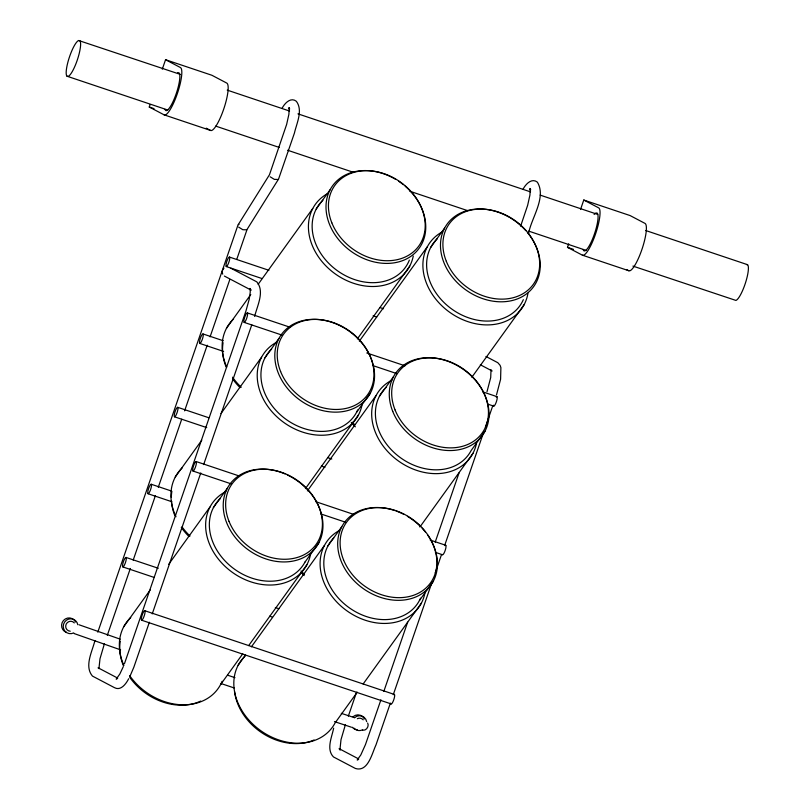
<?xml version="1.0" encoding="UTF-8"?>
<svg xmlns="http://www.w3.org/2000/svg" width="810" height="810" viewBox="0 0 810 810"><rect width="100%" height="100%" fill="white"/><g stroke="black" fill="none" stroke-linecap="round" stroke-linejoin="round"><path stroke-width="1.21" d="M333.659 728.16C331.908 737.039 326.015 749.311 333.477 756.945L355.398 768.467C368.074 772.416 372.063 753.209 375.982 744.917L390.38 703.1M486.992 391.736L490.708 377.541L491.022 369.623M496.5 394.916L500.59 379.272L500.894 367.598L500.074 365.3L497.816 362.708L485.939 356.461M162.294 69.184L165.554 59.717L211.906 75.269L226.79 83.096A25.039 5.548 -71.5 0 1 223.621 109.37A25.039 5.548 -71.5 0 1 210.499 130.42L164.157 114.868L149.263 107.031L150.083 104.672M94.932 640.497C92.37 651.351 84.017 666.154 92.461 676.087L114.382 687.609C120.811 691.254 126.117 683.721 128.668 678.75M97.807 632.144L237.968 225.079L269.467 174.737L286.649 124.396L288.907 114.22L289.19 108.216L289.534 109.34L288.947 107.598L289.626 108.661M104.429 643.677L99.984 658.803L98.972 668.341M107.305 635.323L130.329 568.458M133.204 560.105L155.409 495.629M158.284 487.276L181.713 419.216M184.599 410.862L207.208 345.192M210.084 336.839L229.817 279.521M236.824 259.18L247.09 229.372L278.579 179.03L294.415 133.093C296.612 123.302 303.213 110.444 296.359 101.301C290.709 96.734 284.523 103.457 282.072 108.327M149.364 622.242L133.832 667.258L129.995 676.208M152.24 613.889L200.779 472.929M203.654 464.575L251.778 324.81M254.654 316.447C257.135 305.866 264.971 291.509 256.79 281.85L230.88 268.221M345.445 724.535L341 739.662L339.998 749.199M348.32 716.182L356.542 692.297M520.638 226.132L527.664 205.244L529.932 195.078L530.206 189.074L530.55 190.198L529.963 188.457L530.641 189.51M528.535 233.969C530.823 218.589 546.841 197.802 537.374 182.159C531.724 177.593 525.538 184.315 523.088 189.186M380.923 699.789L365.472 744.562L360.835 754.9L357.2 759.982L358.526 759.395L357.838 759.577M383.808 691.436L407.653 622.181M435.193 542.184L459.037 472.929M393.265 694.747L431.922 582.461M435.213 572.903L441.379 554.982M444.67 545.424L483.752 431.953M485.392 427.174L492.794 405.668M580.527 209.496L583.777 200.029L630.129 215.581L645.023 223.408A25.039 5.548 -71.5 0 1 641.844 249.672A25.039 5.548 -71.5 0 1 628.732 270.722L582.38 255.17L567.486 247.344L568.711 243.8M124.456 663.704L245.977 310.888L249.196 299.305L250.26 292.066L250.006 288.461L250.685 289.818L250.209 289.292M123.353 666.549L119.819 674.042L116.184 679.124L117.511 678.537M226.446 328.323L250.776 294.536M258.157 284.3L312.721 208.545M316.204 209.041L330.085 189.773M175.233 477.05L201.781 440.194M220.958 413.576L261.508 357.271M264.992 357.777L278.873 338.509M123.647 626.849L150.204 589.994M168.632 564.398L209.932 507.07M213.415 507.576L227.296 488.308M357.372 338.863L409.728 266.176M359.346 341.132L427.194 246.939M430.677 247.445L444.548 228.177M356.613 412.209L370.494 392.941M305.421 488.622L358.516 414.912M307.395 490.88L375.982 395.675M379.465 396.181L393.336 376.913M305.036 562.008L318.917 542.74M220.654 684.48L242.777 653.771M248.68 645.58L306.939 564.702M238.12 665.253L245.491 655.017M251.394 646.826L324.395 545.474M327.878 545.97L341.759 526.713M471.835 377.268L524.192 304.58M484.957 431.345L471.086 450.613A53.379 42.353 35.8 0 1 399.664 457.123A53.379 42.353 35.8 0 1 386.157 387.393M419.884 527.016L472.979 453.306M419.499 600.413L433.38 581.145M357.24 692.175L335.117 722.885A56.518 44.834 35.8 0 1 259.504 729.78A56.518 44.834 35.8 0 1 245.217 655.948M363.143 683.984L421.402 603.106M278.195 179.476L274.337 179.374L270.165 176.782M238.353 224.633L239.031 224.36M246.696 229.817L242.838 229.716L238.666 227.124M177.501 72.778L178.747 72.677A20.027 4.435 -71.5 0 1 176.205 93.697A20.027 4.435 -71.5 0 1 165.716 110.535L164.906 109.34M362.799 730.235C366.727 730.833 369.33 725.649 367.649 723.057M78.651 40.5L180.468 74.439M78.661 40.5A18.964 4.202 -71.5 0 0 69.164 57.864A18.964 4.202 -71.5 0 0 67.038 76.241L68.141 76.393A18.964 4.202 -71.5 0 0 77.628 59.029A18.964 4.202 -71.5 0 0 79.765 40.652M746.445 264.536L747.549 264.688A18.964 4.202 -71.5 0 1 745.423 283.065A18.964 4.202 -71.5 0 1 735.926 300.429L632.914 266.085M354.567 717.711L341.293 713.337M351.307 727.178L334.449 721.599M227.225 90.123L289.565 111.041M297.958 113.856L530.55 191.889M540.138 195.099L597.689 214.407M645.641 230.496L747.549 264.688M67.038 76.231L167.741 110.018M215.693 126.107L279.237 147.43M287.631 150.245L353.575 172.368M409.921 191.271L467.471 210.58M528.616 231.083L586.156 250.391M149.263 107.031L154.022 108.631M567.486 247.344L573.429 249.338M229.483 257.074A5.012 1.114 -71.5 0 1 227.893 264.627A5.012 1.114 -71.5 0 1 226.172 263.726A5.012 1.114 -71.5 0 1 229.483 257.074L268.89 270.297M379.951 307.557L383.535 308.762M226.223 266.541L262.045 278.559M373.106 315.819L376.69 317.024M247.374 312.913A5.012 1.114 -71.5 0 1 245.784 320.466A5.012 1.114 -71.5 0 1 244.063 319.555A5.012 1.114 -71.5 0 1 247.374 312.913L290.365 327.341M366.788 352.978L405.01 365.796M482.628 391.837L496.965 396.647M244.114 322.38L282.325 335.198M373.086 365.644L396.971 373.663M487.731 404.109L493.705 406.114M203.006 333.953A5.012 1.114 -71.5 0 1 201.427 341.506A5.012 1.114 -71.5 0 1 199.706 340.595A5.012 1.114 -71.5 0 1 203.006 333.953L223.307 340.767M199.746 343.42L223.631 351.429M177.744 407.329A5.012 1.114 -71.5 0 1 176.155 414.882A5.012 1.114 -71.5 0 1 174.433 413.971A5.012 1.114 -71.5 0 1 177.744 407.329L208.788 417.747M328.212 457.812L331.796 459.017M174.484 416.796L206.732 427.609M321.378 466.074L324.952 467.269M196.192 461.558A5.012 1.114 -71.5 0 1 194.602 469.101A5.012 1.114 -71.5 0 1 192.881 468.2A5.012 1.114 -71.5 0 1 196.192 461.558L239.183 475.976M315.606 501.623L353.828 514.441M430.252 540.078L445.783 545.292M192.932 471.015L231.144 483.843M320.709 513.884L345.789 522.298M435.355 552.349L442.523 554.749M151.247 484.258A5.012 1.114 -71.5 0 1 149.668 491.812A5.012 1.114 -71.5 0 1 147.946 490.911A5.012 1.114 -71.5 0 1 151.247 484.258L171.558 491.073M147.997 493.725L171.882 501.734M126.056 557.452A5.012 1.114 -71.5 0 1 124.467 564.995A5.012 1.114 -71.5 0 1 122.745 564.094A5.012 1.114 -71.5 0 1 126.056 557.452L158.294 568.266M275.329 607.53L278.913 608.735M122.796 566.909L153.839 577.327M269.679 616.187L272.069 616.987M144.828 610.73A5.012 1.114 -71.5 0 1 143.238 618.283A5.012 1.114 -71.5 0 1 141.517 617.372A5.012 1.114 -71.5 0 1 144.828 610.73L394.419 694.464M141.568 620.187L391.159 703.92M120.275 639.181L79.066 624.783M227.792 675.256L234.961 677.666M120.599 649.853L74.226 633.592M220.958 683.519L234.1 687.923M583.777 200.029L598.671 207.856A25.039 5.548 -71.5 0 1 595.492 234.131A25.039 5.548 -71.5 0 1 582.38 255.17M626.606 269.598L628.732 270.722M165.554 59.717L180.448 67.554A25.039 5.548 -71.5 0 1 177.269 93.818A25.039 5.548 -71.5 0 1 164.147 114.868M206.246 128.172L210.499 130.41M480.34 364.773L492.186 371M224.38 276.058L251.161 290.142M358.719 758.96L339.096 748.653L340.24 750.06L339.876 749.23M117.703 678.112L98.081 667.794L99.033 668.635L98.536 668.139M583.129 249.652L583.939 250.837A20.027 4.435 -71.5 0 0 594.429 233.999A20.027 4.435 -71.5 0 0 596.97 212.979L595.725 213.091A20.027 4.435 -71.5 0 0 594.115 214.468M222.72 274.134A5.012 4.88 -62.3 0 1 223.955 268.171M70.217 631.223A5.012 4.88 -62.3 0 1 66.207 624.085A5.012 4.88 -62.3 0 1 74.317 622.92M66.481 632.448A7.503 7.31 -62.3 0 1 63.453 620.5A7.503 7.31 -62.3 0 1 75.553 621.999M73.771 632.894A7.503 7.31 -62.3 0 1 63.706 629.016A7.503 7.31 -62.3 0 1 68.607 619.103A7.503 7.31 -62.3 0 1 77.811 624.723M353.028 716.739A7.472 7.28 -62.3 0 1 364.399 718.926M357.24 729.699A7.472 7.28 -62.3 0 1 352.228 727.228M354.689 717.619A7.472 7.28 -62.3 0 1 366.667 721.639M362.637 729.79A7.472 7.28 -62.3 0 1 353.899 728.109M357.342 718.713A5.012 4.88 -62.3 0 1 363.194 719.837M241.218 387.281A56.518 44.834 35.8 0 1 232.521 377.176M226.709 366.981A56.518 44.834 35.8 0 1 233.543 319.018M413.262 256.071A56.518 44.834 35.8 0 1 334.702 273.507A56.518 44.834 35.8 0 1 327.554 193.62M240.033 387.615A54.26 43.041 35.8 0 1 232.51 378.736M226.081 366.94A54.26 43.041 35.8 0 1 223.084 342.671M409.354 260.101A53.379 42.353 35.8 0 1 338.296 271.35A53.379 42.353 35.8 0 1 322.906 200.252M405.182 186.209A53.379 42.353 35.8 0 1 399.492 261.671A53.379 42.353 35.8 0 1 326.045 208.858A53.379 42.353 35.8 0 1 395.736 179.405M398.672 181.258A53.379 42.353 35.8 0 1 403.39 184.72M354.81 424.825A56.518 44.834 35.8 0 1 352.269 422.172M527.948 293.291A56.518 44.834 35.8 0 1 449.763 312.336A56.518 44.834 35.8 0 1 442.017 232.024M355.337 426.829A54.26 43.041 35.8 0 1 351.267 422.597M523.341 299.649A53.379 42.353 35.8 0 1 452.122 309.298A53.379 42.353 35.8 0 1 437.38 238.656M527.431 232.531A53.379 42.353 35.8 0 1 507.951 301.34A53.379 42.353 35.8 0 1 440.478 244.792A53.379 42.353 35.8 0 1 509.105 217.171M510.199 217.809A53.379 42.353 35.8 0 1 525.791 230.627M190.006 536.007A56.518 44.834 35.8 0 1 181.997 526.875M175.972 516.76A56.518 44.834 35.8 0 1 182.331 467.755M362.272 403.623A56.518 44.834 35.8 0 1 284.087 422.668A56.518 44.834 35.8 0 1 276.342 342.357M188.821 536.352A54.26 43.041 35.8 0 1 181.298 527.472M174.869 515.666A54.26 43.041 35.8 0 1 171.426 500.934M171.325 497.289A54.26 43.041 35.8 0 1 171.872 491.407M357.666 409.981A53.379 42.353 35.8 0 1 286.446 419.631A53.379 42.353 35.8 0 1 271.694 348.988M345.505 328.738A53.379 42.353 35.8 0 1 353.828 408.372A53.379 42.353 35.8 0 1 275.086 360.612A53.379 42.353 35.8 0 1 344.513 328.141M304.479 574.412A56.518 44.834 35.8 0 1 301.057 570.908M476.513 443.202A56.518 44.834 35.8 0 1 397.356 460.201A56.518 44.834 35.8 0 1 391.878 380.184M304.125 575.566A54.26 43.041 35.8 0 1 300.844 572.204M222.122 681.271A56.518 44.834 35.8 0 1 180.255 704.71A56.518 44.834 35.8 0 1 129.721 675.712M123.92 665.506A56.518 44.834 35.8 0 1 130.744 617.544M310.686 553.422A56.518 44.834 35.8 0 1 231.903 572.032A56.518 44.834 35.8 0 1 225.838 491.579M200.698 701.075A54.26 43.041 35.8 0 1 129.721 677.271M123.292 665.466A54.26 43.041 35.8 0 1 120.285 641.196M305.016 561.998A53.379 42.353 35.8 0 1 233.614 568.529A53.379 42.353 35.8 0 1 220.118 498.788M287.358 474.974A53.379 42.353 35.8 0 1 307.952 554.961A53.379 42.353 35.8 0 1 224.967 517.742A53.379 42.353 35.8 0 1 285.059 473.931M425.159 591.816A56.518 44.834 35.8 0 1 346.974 610.872A56.518 44.834 35.8 0 1 339.228 530.55M314.098 739.965A54.26 43.041 35.8 0 1 234.546 691.568M420.552 598.175A53.379 42.353 35.8 0 1 349.96 608.28A53.379 42.353 35.8 0 1 333.71 538.042M427.639 534.995A53.379 42.353 35.8 0 1 405.911 599.754A53.379 42.353 35.8 0 1 338.013 549.15A53.379 42.353 35.8 0 1 394.865 510.563M396.029 510.968A53.379 42.353 35.8 0 1 404.099 514.492M407.4 516.334A53.379 42.353 35.8 0 1 420.4 526.409M422.152 528.221A53.379 42.353 35.8 0 1 425.432 532.038M496.246 397.022A5.012 1.114 -71.5 0 1 497.137 398.733A5.012 1.114 -71.5 0 1 495.042 404.818A5.012 1.114 -71.5 0 1 493.422 405.213M445.065 545.667A5.012 1.114 -71.5 0 1 445.348 549.919A5.012 1.114 -71.5 0 1 442.321 554.455M394.106 694.484A5.012 1.114 -71.5 0 1 393.781 699.719A5.012 1.114 -71.5 0 1 390.957 703.627M331.837 222.841A51.779 41.077 35.8 0 0 414.76 250.624A51.779 41.077 35.8 0 0 383.879 173.634A51.779 41.077 35.8 0 0 331.837 222.841M446.3 261.245A51.779 41.077 35.8 0 0 529.224 289.028A51.779 41.077 35.8 0 0 498.342 212.038A51.779 41.077 35.8 0 0 446.3 261.245M280.625 371.577A51.779 41.077 35.8 0 0 363.548 399.36A51.779 41.077 35.8 0 0 332.667 322.37A51.779 41.077 35.8 0 0 280.625 371.577M392.769 411.49A53.379 42.353 35.8 0 0 478.254 440.134A53.379 42.353 35.8 0 0 446.421 360.764A53.379 42.353 35.8 0 0 392.769 411.49M395.088 409.981A51.779 41.077 35.8 0 0 478.011 437.764A51.779 41.077 35.8 0 0 447.13 360.774A51.779 41.077 35.8 0 0 395.088 409.981M229.048 521.377A51.779 41.077 35.8 0 0 311.971 549.16A51.779 41.077 35.8 0 0 281.09 472.169A51.779 41.077 35.8 0 0 229.048 521.377M343.511 559.771A51.779 41.077 35.8 0 0 426.435 587.554A51.779 41.077 35.8 0 0 395.553 510.563A51.779 41.077 35.8 0 0 343.511 559.771"/></g></svg>
